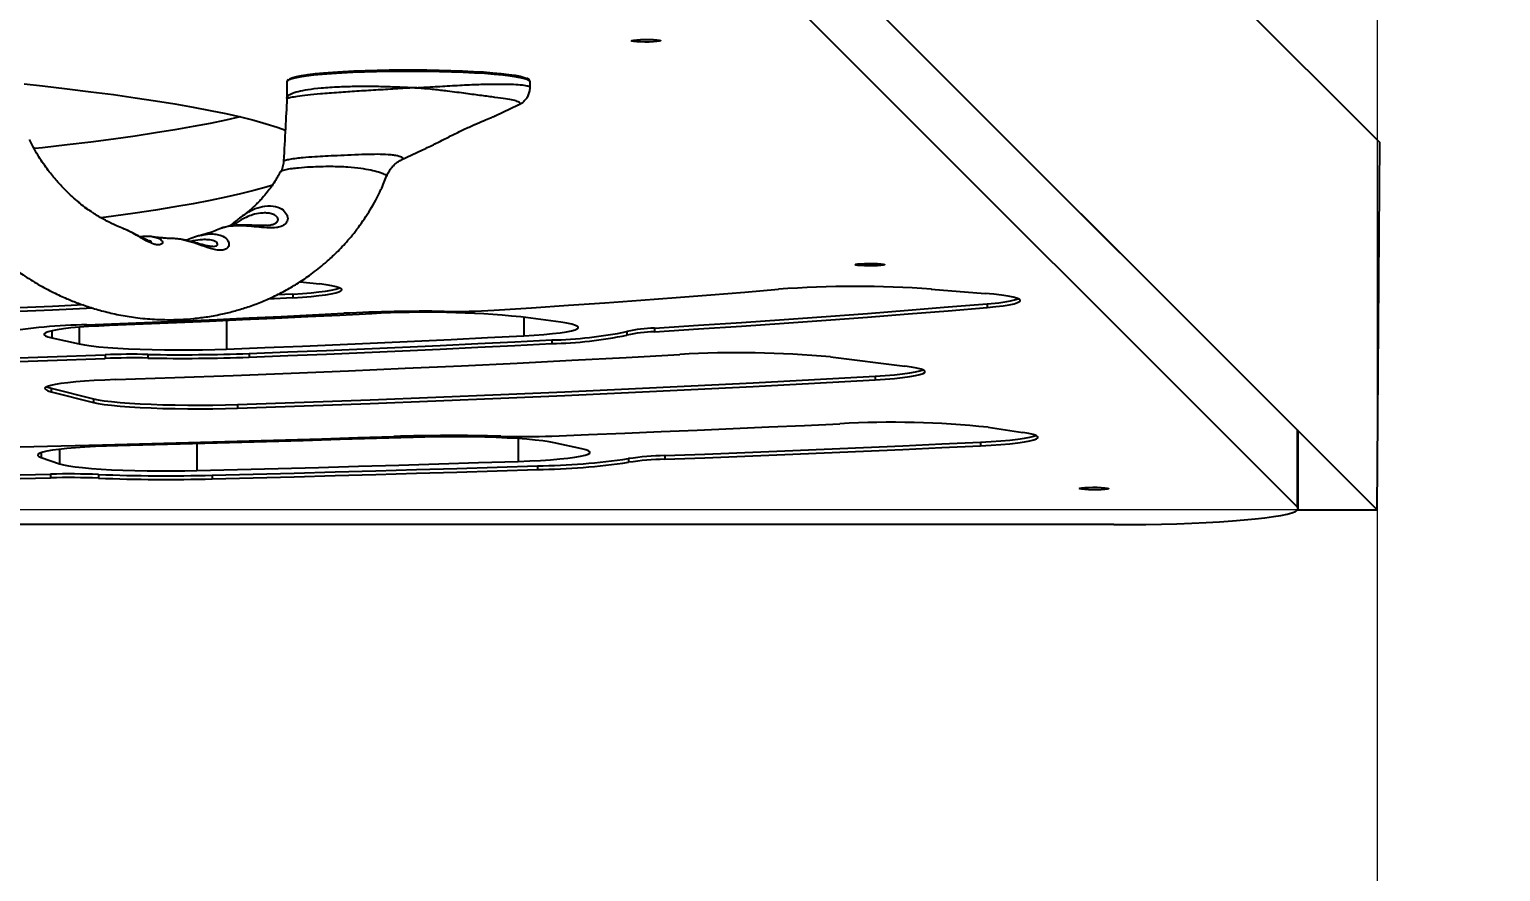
# Model space of a CAD drawing. Header units: millimetres. Extents: x -2905 to 2091, y -2859 to 2096.
# Drawn here: x 225.7 to 625, y -777.9 to -549.3 of the extents above; entities that cross this region are included whole.
import ezdxf

# ---------------------------------------------------------------- set-up
doc = ezdxf.new("R2010")
doc.units = ezdxf.units.MM
for name, color, linetype in [('DIKOM_ОБЪЕКТ', 7, 'Continuous'), ('DIKOM_РАЗМЕР_ЗОНА', 7, 'Continuous'), ('DIKOM_РАЗМЕР_ОБЪЕКТА', 7, 'Continuous')]:
    doc.layers.add(name, color=color, linetype=linetype)
doc.styles.add('style1', font='arial.ttf', dxfattribs={"width": 0.8})
doc.dimstyles.new('1-50', dxfattribs={"dimtxt": 300, "dimasz": 200, "dimexe": 100, "dimexo": 0, "dimgap": 100, "dimtad": 1, "dimdec": 0, "dimtxsty": 'style1', "dimcen": 0, "dimclrd": 7, "dimclre": 7, "dimadec": 1, "dimazin": 2, "dimtfac": 1, "dimtdec": 0, "dimtmove": 0, "dimatfit": 3, "dimfxl": 0, "dimlwd": 25, "dimlwe": 18, "dimarcsym": 0})

# ---------------------------------------------------------------- blocks, each defined once
blk = doc.blocks.new('*D0')
at = {"layer": 'Defpoints', "color": 0, "transparency": 16777216}
for p in [(-683.81, 595.57), (591.45, 595.57), (591.45, -1243.72)]:
    blk.add_point(p, dxfattribs=at)
at = {"layer": 'DIKOM_РАЗМЕР_ОБЪЕКТА', "color": 7, "lineweight": 18, "transparency": 16777216}
for p, q in [((-683.81, 595.57), (-683.81, -1343.72)), ((591.45, 595.57), (591.45, -1343.72))]:
    blk.add_line(p, q, dxfattribs=at)
at = {"layer": 'DIKOM_РАЗМЕР_ОБЪЕКТА', "color": 7, "lineweight": 25, "transparency": 16777216}
blk.add_line((-483.81, -1243.72), (391.45, -1243.72), dxfattribs=at)
at = {"layer": 'DIKOM_РАЗМЕР_ОБЪЕКТА', "color": 7, "transparency": 16777216}
for points in [[(-483.81, -1210.39), (-483.81, -1277.05), (-683.81, -1243.72)], [(391.45, -1210.39), (391.45, -1277.05), (591.45, -1243.72)]]:
    blk.add_solid(points, dxfattribs=at)
at = {"layer": 'DIKOM_РАЗМЕР_ОБЪЕКТА', "color": 0, "transparency": 16777216, "insert": (-46.18, -990.45), "char_height": 300, "attachment_point": 5, "style": 'style1'}
blk.add_mtext('1300', dxfattribs=at)
blk = doc.blocks.new('*D1')
at = {"layer": 'Defpoints', "color": 0, "transparency": 16777216}
for p in [(591.45, 595.57), (-1060.85, -679.7), (591.45, -679.7)]:
    blk.add_point(p, dxfattribs=at)
at = {"layer": 'DIKOM_РАЗМЕР_ОБЪЕКТА', "color": 7, "lineweight": 18, "transparency": 16777216}
for p, q in [((591.45, 595.57), (-1160.85, 595.57)), ((591.45, -679.7), (-1160.85, -679.7))]:
    blk.add_line(p, q, dxfattribs=at)
at = {"layer": 'DIKOM_РАЗМЕР_ОБЪЕКТА', "color": 7, "lineweight": 25, "transparency": 16777216}
blk.add_line((-1060.85, 395.57), (-1060.85, -479.7), dxfattribs=at)
at = {"layer": 'DIKOM_РАЗМЕР_ОБЪЕКТА', "color": 7, "transparency": 16777216}
for points in [[(-1094.19, 395.57), (-1027.52, 395.57), (-1060.85, 595.57)], [(-1094.19, -479.7), (-1027.52, -479.7), (-1060.85, -679.7)]]:
    blk.add_solid(points, dxfattribs=at)
at = {"layer": 'DIKOM_РАЗМЕР_ОБЪЕКТА', "color": 0, "transparency": 16777216, "insert": (-1314.13, -42.06), "char_height": 300, "attachment_point": 5, "rotation": 90, "style": 'style1'}
blk.add_mtext('1300', dxfattribs=at)
blk = doc.blocks.new('*D2')
at = {"layer": 'Defpoints', "color": 0, "transparency": 16777216}
for p in [(1091.45, 2095.57), (-2454.94, -2179.7), (1091.45, -2179.7)]:
    blk.add_point(p, dxfattribs=at)
at = {"layer": 'DIKOM_РАЗМЕР_ЗОНА', "color": 7, "lineweight": 18, "transparency": 16777216}
for p, q in [((1091.45, 2095.57), (-2554.94, 2095.57)), ((1091.45, -2179.7), (-2554.94, -2179.7))]:
    blk.add_line(p, q, dxfattribs=at)
at = {"layer": 'DIKOM_РАЗМЕР_ЗОНА', "color": 7, "lineweight": 25, "transparency": 16777216}
blk.add_line((-2454.94, 1895.57), (-2454.94, -1979.7), dxfattribs=at)
at = {"layer": 'DIKOM_РАЗМЕР_ЗОНА', "color": 7, "transparency": 16777216}
for points in [[(-2488.27, 1895.57), (-2421.6, 1895.57), (-2454.94, 2095.57)], [(-2488.27, -1979.7), (-2421.6, -1979.7), (-2454.94, -2179.7)]]:
    blk.add_solid(points, dxfattribs=at)
at = {"layer": 'DIKOM_РАЗМЕР_ЗОНА', "color": 0, "transparency": 16777216, "insert": (-2708.21, -42.06), "char_height": 300, "attachment_point": 5, "rotation": 90, "style": 'style1'}
blk.add_mtext('4300', dxfattribs=at)

msp = doc.modelspace()

# ---------------------------------------------------------------- linework, layer by layer
at = {"layer": 'DIKOM_ОБЪЕКТ'}
for p, q in [((388.17, -376.03), (592.21, -580.07)), ((387.41, -475.65), (591.45, -679.7)), ((437.43, -525.68), (569.86, -658.11)), ((437.43, -546.6), (569.86, -679.03)), ((295.63, -563.59), (295.63, -567.95)), ((361.63, -565.05), (361.63, -563.59)), ((352.11, -572.8), (358.41, -569.84)), ((326.64, -584.76), (332.39, -582.06)), ((591.45, -679.7), (592.21, -580.07)), ((293.89, -588.1), (293.86, -588.13)), ((242.89, -599.06), (242.84, -599.04)), ((283.28, -600.21), (283.58, -600)), ((251.56, -603.57), (251.26, -603.45)), ((259.25, -605.63), (259.37, -605.65)), ((299.22, -617.81), (304.46, -618.42)), ((297.24, -622.16), (290.48, -622.55)), ((297.24, -621.17), (292.9, -621.42)), ((297.24, -621.17), (297.24, -622.16)), ((470.49, -619.82), (485.1, -621.01)), ((485.65, -623.79), (485.65, -624.79)), ((239.22, -630.18), (239.22, -634.69)), ((279.27, -628.39), (279.27, -636.11)), ((369.91, -628.83), (359.11, -627.36)), ((359.87, -627.47), (359.87, -632.5)), ((395.36, -630.41), (395.36, -631.41)), ((231.81, -631.13), (231.81, -633.06)), ((231.81, -633.06), (239.22, -634.69)), ((367.47, -633.62), (367.47, -634.62)), ((387.89, -631.33), (387.89, -632.33)), ((246.28, -637.65), (246.28, -638.65)), ((257.91, -637.56), (257.91, -638.55)), ((285.36, -637.3), (285.36, -638.3)), ((443.13, -638.25), (463.3, -640.74)), ((231.63, -646.69), (243.09, -649.57)), ((231.63, -646.69), (231.63, -647.68)), ((455.21, -643.44), (455.21, -644.43)), ((231.63, -647.68), (243.09, -650.57)), ((243.09, -649.57), (243.09, -650.57)), ((282.19, -651.16), (282.19, -652.15)), ((485.93, -657.34), (495.35, -658.75)), ((569.86, -679.03), (569.86, -658.11)), ((569.86, -658.11), (570.05, -658.48)), ((570.05, -679.4), (570.05, -658.48)), ((271.22, -661.81), (271.22, -669.08)), ((358.37, -660.43), (358.37, -666.58)), ((375.67, -663.15), (368.17, -661.54)), ((483.8, -661.36), (483.8, -662.36)), ((228.94, -664.23), (228.94, -665.53)), ((228.94, -665.53), (233.92, -667.22)), ((233.92, -663.32), (233.92, -667.22)), ((388.35, -665.85), (388.35, -666.84)), ((398.18, -665.02), (398.18, -666.02)), ((231.48, -670.05), (231.48, -671.05)), ((244.51, -670.15), (244.51, -671.14)), ((275.34, -670.34), (275.34, -671.34)), ((363.62, -667.81), (363.62, -668.8)), ((569.94, -679.7), (591.45, -679.7)), ((520.05, -683.76), (-1.23, -683.76))]:
    msp.add_line(p, q, dxfattribs=at)
at = {"layer": 'DIKOM_ОБЪЕКТ', "flags": 128}
for points in [[(389.06, -552.41), (389.24, -552.31), (389.75, -552.21), (390.57, -552.14), (391.6, -552.09), (392.76, -552.06), (393.95, -552.07), (395.06, -552.11), (395.99, -552.17), (396.66, -552.26), (397.01, -552.36), (397.01, -552.46), (396.66, -552.56), (395.99, -552.65), (395.06, -552.71), (393.95, -552.75), (392.76, -552.76), (391.6, -552.74), (390.57, -552.68), (389.75, -552.61), (389.24, -552.51), (389.06, -552.41)], [(305.19, -561.56), (302.89, -561.79), (300.87, -562.03), (299.16, -562.29), (297.77, -562.57), (296.71, -562.85), (296.01, -563.15), (295.66, -563.45), (295.63, -563.59)], [(296.3, -562.8), (296.5, -562.66), (297.2, -562.37), (298.23, -562.09), (299.61, -561.81), (301.29, -561.56), (303.28, -561.32), (305.55, -561.09)], [(361.63, -563.59), (361.57, -563.42), (361.2, -563.13), (360.46, -562.83), (359.38, -562.55), (357.96, -562.27), (356.22, -562.01), (354.18, -561.77), (351.86, -561.54), (349.28, -561.34), (346.48, -561.17), (343.48, -561.02), (340.32, -560.9), (337.03, -560.81), (333.65, -560.74), (330.21, -560.71), (326.76, -560.72), (323.32, -560.75), (319.95, -560.81), (316.67, -560.91), (313.52, -561.03), (310.53, -561.18), (307.75, -561.36), (305.19, -561.56)], [(305.55, -561.09), (308.06, -560.9), (310.81, -560.72), (313.75, -560.57), (316.85, -560.45), (320.08, -560.36), (323.4, -560.29), (326.79, -560.26), (330.19, -560.26), (333.57, -560.29), (336.9, -560.35), (340.14, -560.44), (343.26, -560.56), (346.21, -560.71), (348.97, -560.88), (351.51, -561.08), (353.8, -561.3), (355.81, -561.54), (357.52, -561.79), (358.92, -562.06), (359.98, -562.34), (360.51, -562.54)], [(224.33, -564.14), (229.27, -564.68), (236, -565.45), (242.44, -566.24), (248.59, -567.04), (254.45, -567.86), (260, -568.7), (265.24, -569.55), (270.18, -570.42), (274.79, -571.3), (279.08, -572.2), (283.04, -573.1), (286.68, -574.01), (289.98, -574.94), (292.93, -575.87), (295.23, -576.69)], [(282.93, -573.07), (279.08, -573.95), (274.79, -574.84), (270.18, -575.72), (265.24, -576.59), (260, -577.44), (254.45, -578.28), (248.59, -579.1), (242.44, -579.91), (236, -580.7), (229.27, -581.47), (227.2, -581.7)], [(291.71, -591.59), (289.98, -592.13), (286.68, -593.05), (283.04, -593.97), (279.08, -594.87), (274.79, -595.76), (270.18, -596.64), (265.24, -597.51), (260, -598.36), (254.45, -599.2), (248.59, -600.02), (245.25, -600.47)], [(449.84, -613.19), (450.02, -613.09), (450.53, -612.99), (451.34, -612.92), (452.38, -612.87), (453.54, -612.84), (454.73, -612.85), (455.84, -612.89), (456.77, -612.95), (457.44, -613.04), (457.79, -613.14), (457.79, -613.24), (457.44, -613.34), (456.77, -613.43), (455.84, -613.49), (454.73, -613.53), (453.54, -613.54), (452.38, -613.51), (451.34, -613.46), (450.53, -613.39), (450.02, -613.29), (449.84, -613.19)], [(297.24, -622.16), (299.83, -621.99), (302.19, -621.8), (304.3, -621.58), (306.13, -621.35), (307.66, -621.1), (308.87, -620.84), (309.75, -620.57), (310.29, -620.29), (310.48, -620.01), (310.32, -619.72), (309.81, -619.44), (308.96, -619.17), (307.77, -618.91), (306.27, -618.66), (304.46, -618.42)], [(297.24, -621.17), (299.83, -621), (302.19, -620.8), (304.3, -620.59), (306.13, -620.35), (307.66, -620.1), (308.87, -619.84), (309.75, -619.57), (309.93, -619.5)], [(351.83, -625.55), (362, -624.89), (372.02, -624.22), (381.9, -623.54), (391.63, -622.83), (401.21, -622.11), (410.63, -621.38), (419.89, -620.63), (428.99, -619.87)], [(485.65, -624.79), (487.97, -624.56), (489.98, -624.32), (491.65, -624.06), (492.97, -623.78), (493.91, -623.49), (494.46, -623.19), (494.61, -622.89), (494.37, -622.59), (493.73, -622.29), (492.71, -622.01), (491.31, -621.73), (489.56, -621.47), (487.48, -621.23), (485.1, -621.01)], [(240.4, -624.13), (232.04, -624.51), (218.47, -625.09), (204.73, -625.64), (190.84, -626.17), (176.8, -626.66), (162.63, -627.12), (148.34, -627.56), (133.92, -627.96), (119.4, -628.33), (104.78, -628.67)], [(243.02, -625), (232.04, -625.5), (218.47, -626.08), (204.73, -626.64), (190.84, -627.16), (176.8, -627.66), (162.63, -628.12), (148.34, -628.55), (133.92, -628.96), (119.4, -629.33), (104.78, -629.67)], [(241.36, -629.51), (250.29, -629.16), (259.16, -628.79), (267.97, -628.42), (276.72, -628.03), (285.41, -627.64), (294.04, -627.23), (302.6, -626.81), (311.09, -626.39)], [(318.68, -626.52), (310.01, -626.95), (301.26, -627.38), (292.46, -627.8), (283.58, -628.2), (274.64, -628.59), (265.64, -628.98), (256.59, -629.35), (247.47, -629.71)], [(395.36, -630.41), (407.28, -629.65), (419.02, -628.87), (430.59, -628.07), (441.99, -627.25), (453.19, -626.42), (464.21, -625.56), (475.03, -624.68), (485.65, -623.79)], [(395.36, -631.41), (407.28, -630.65), (419.02, -629.87), (430.59, -629.07), (441.99, -628.25), (453.19, -627.41), (464.21, -626.56), (475.03, -625.68), (485.65, -624.79)], [(247.47, -629.71), (244.55, -629.84), (241.81, -630), (239.29, -630.18), (237.01, -630.38), (235, -630.61), (233.29, -630.85), (231.89, -631.11), (230.82, -631.38), (230.1, -631.66), (229.73, -631.94), (229.72, -632.23), (230.07, -632.51), (230.77, -632.79), (231.81, -633.06)], [(359.87, -632.5), (362.73, -632.33), (365.36, -632.13), (367.72, -631.92), (369.77, -631.67), (371.48, -631.41), (372.85, -631.14), (373.84, -630.85), (374.45, -630.55), (374.66, -630.25), (374.48, -629.95), (373.9, -629.66), (372.94, -629.37), (371.6, -629.09), (369.91, -628.83)], [(239.22, -634.69), (240.68, -634.96), (242.49, -635.21), (244.62, -635.45), (247.05, -635.66), (249.74, -635.85), (252.66, -636.01), (255.78, -636.14), (259.04, -636.24), (262.41, -636.3), (265.84, -636.33), (269.29, -636.32), (272.7, -636.29), (276.05, -636.21), (279.27, -636.11)], [(279.27, -636.11), (289.6, -635.7), (299.85, -635.28), (310.04, -634.85), (320.16, -634.4), (330.2, -633.94), (340.17, -633.47), (350.06, -632.99), (359.87, -632.5)], [(285.36, -637.3), (295.88, -636.89), (306.33, -636.46), (316.71, -636.02), (327.01, -635.56), (337.24, -635.1), (347.4, -634.62), (357.47, -634.13), (367.47, -633.62)], [(285.36, -638.3), (295.88, -637.88), (306.33, -637.45), (316.71, -637.01), (327.01, -636.56), (337.24, -636.09), (347.4, -635.61), (357.47, -635.12), (367.47, -634.62)], [(0.66, -642.63), (17.51, -642.53), (34.32, -642.39), (51.1, -642.21), (67.82, -642.01), (84.49, -641.77), (101.1, -641.5), (117.63, -641.2), (134.08, -640.87), (150.44, -640.5), (166.71, -640.11), (182.86, -639.68), (198.91, -639.22), (214.83, -638.73), (230.63, -638.21), (246.28, -637.65)], [(0.66, -643.63), (17.51, -643.52), (34.32, -643.38), (51.1, -643.21), (67.82, -643.01), (84.49, -642.77), (101.1, -642.5), (117.63, -642.2), (134.08, -641.87), (150.44, -641.5), (166.71, -641.1), (182.86, -640.67), (198.91, -640.21), (214.83, -639.72), (230.63, -639.2), (246.28, -638.65)], [(249.18, -644.39), (265.18, -643.83), (281.05, -643.25), (296.77, -642.64), (312.34, -641.99), (327.75, -641.33), (343, -640.63), (358.08, -639.9), (372.98, -639.15), (387.69, -638.37), (402.21, -637.56)], [(455.21, -644.43), (457.97, -644.26), (460.48, -644.05), (462.71, -643.82), (464.62, -643.57), (466.2, -643.31), (467.41, -643.03), (468.25, -642.74), (468.7, -642.44), (468.76, -642.14), (468.42, -641.84), (467.69, -641.55), (466.59, -641.27), (465.12, -640.99), (463.3, -640.74)], [(455.21, -643.44), (457.97, -643.26), (460.48, -643.06), (462.71, -642.83), (464.62, -642.58), (466.2, -642.31), (467.41, -642.03), (468.23, -641.75)], [(249.18, -644.39), (246.18, -644.51), (243.35, -644.65), (240.71, -644.82), (238.31, -645.02), (236.17, -645.24), (234.31, -645.47), (232.76, -645.73), (231.54, -645.99), (230.67, -646.27), (230.14, -646.55), (229.97, -646.84), (230.17, -647.12), (230.72, -647.41), (231.63, -647.68)], [(230.52, -646.33), (230.72, -646.41), (231.63, -646.69)], [(282.19, -651.16), (300.29, -650.53), (318.24, -649.87), (336.02, -649.18), (353.63, -648.46), (371.06, -647.7), (388.3, -646.91), (405.34, -646.09), (422.18, -645.24), (438.8, -644.35), (455.21, -643.44)], [(282.19, -652.15), (300.29, -651.53), (318.24, -650.87), (336.02, -650.18), (353.63, -649.45), (371.06, -648.7), (388.3, -647.91), (405.34, -647.08), (422.18, -646.23), (438.8, -645.35), (455.21, -644.43)], [(243.09, -649.57), (244.4, -649.85), (246.06, -650.11), (248.06, -650.35), (250.36, -650.58), (252.94, -650.77), (255.76, -650.94), (258.79, -651.09), (261.98, -651.2), (265.29, -651.27), (268.69, -651.32), (272.12, -651.33), (275.55, -651.31), (278.92, -651.25), (282.19, -651.16)], [(243.09, -650.57), (244.4, -650.84), (246.06, -651.11), (248.06, -651.35), (250.36, -651.57), (252.94, -651.77), (255.76, -651.94), (258.79, -652.08), (261.98, -652.19), (265.29, -652.27), (268.69, -652.32), (272.12, -652.33), (275.55, -652.3), (278.92, -652.24), (282.19, -652.15)], [(367.49, -659.7), (377.44, -659.31), (387.33, -658.92), (397.18, -658.51), (406.98, -658.1), (416.73, -657.68), (426.43, -657.25), (436.08, -656.81), (445.67, -656.36)], [(-2.46, -665.76), (16.91, -665.68), (36.27, -665.56), (55.59, -665.4), (74.88, -665.22), (94.12, -665), (113.31, -664.75), (132.45, -664.47), (151.51, -664.15), (170.51, -663.81), (189.42, -663.43), (208.25, -663.02), (226.98, -662.58), (245.62, -662.11)], [(249.74, -662.37), (246.62, -662.46), (243.64, -662.59), (240.82, -662.74), (238.22, -662.91), (235.86, -663.12), (233.77, -663.34), (231.97, -663.58), (230.48, -663.84), (229.34, -664.11), (228.54, -664.39), (228.09, -664.67), (228.01, -664.96), (228.3, -665.25), (228.94, -665.53)], [(245.62, -662.11), (255.6, -661.85), (265.56, -661.59), (275.48, -661.32), (285.37, -661.04), (295.24, -660.75), (305.07, -660.46), (314.86, -660.15), (324.62, -659.84)], [(329.87, -660.07), (319.97, -660.39), (310.03, -660.69), (300.07, -660.99), (290.06, -661.29), (280.03, -661.57), (269.97, -661.84), (259.87, -662.11), (249.74, -662.37)], [(368.17, -661.54), (366.76, -661.28), (365.03, -661.03), (363.01, -660.8), (360.7, -660.6), (358.16, -660.41), (355.39, -660.26), (352.44, -660.12), (349.35, -660.02), (346.14, -659.95), (342.87, -659.91), (339.56, -659.9), (336.27, -659.93), (333.02, -659.98), (329.87, -660.07)], [(398.18, -665.02), (409.07, -664.6), (419.92, -664.17), (430.71, -663.72), (441.44, -663.27), (452.12, -662.81), (462.74, -662.34), (473.3, -661.85), (483.8, -661.36)], [(398.18, -666.02), (409.07, -665.6), (419.92, -665.16), (430.71, -664.72), (441.44, -664.27), (452.12, -663.81), (462.74, -663.33), (473.3, -662.85), (483.8, -662.36)], [(483.8, -662.36), (486.7, -662.2), (489.39, -662.01), (491.81, -661.8), (493.94, -661.57), (495.76, -661.32), (497.22, -661.05), (498.33, -660.76), (499.06, -660.47), (499.41, -660.18), (499.36, -659.88), (498.92, -659.58), (498.1, -659.29), (496.91, -659.01), (495.35, -658.75)], [(483.8, -661.36), (486.7, -661.2), (489.39, -661.02), (491.81, -660.81), (493.94, -660.57), (495.76, -660.32), (497.22, -660.05), (498.33, -659.77), (498.88, -659.56)], [(271.22, -669.08), (282.23, -668.8), (293.22, -668.52), (304.16, -668.22), (315.08, -667.91), (325.96, -667.59), (336.8, -667.27), (347.6, -666.93), (358.37, -666.58)], [(358.37, -666.58), (361.5, -666.46), (364.45, -666.31), (367.19, -666.13), (369.68, -665.93), (371.88, -665.7), (373.77, -665.45), (375.32, -665.19), (376.52, -664.91), (377.34, -664.62), (377.78, -664.32), (377.84, -664.02), (377.5, -663.73), (376.77, -663.44), (375.67, -663.15)], [(0.07, -673.05), (21.35, -672.95), (42.6, -672.82), (63.82, -672.65), (85.01, -672.45), (106.14, -672.21), (127.22, -671.94), (148.23, -671.63), (169.17, -671.29), (190.03, -670.91), (210.8, -670.5), (231.48, -670.05)], [(233.92, -667.22), (234.96, -667.5), (236.37, -667.78), (238.12, -668.03), (240.19, -668.27), (242.56, -668.49), (245.19, -668.68), (248.06, -668.84), (251.12, -668.97), (254.33, -669.07), (257.66, -669.14), (261.06, -669.18), (264.48, -669.18), (267.88, -669.15), (271.22, -669.08)], [(275.34, -670.34), (286.5, -670.06), (297.62, -669.77), (308.71, -669.46), (319.77, -669.15), (330.79, -668.83), (341.77, -668.5), (352.71, -668.16), (363.62, -667.81)], [(275.34, -671.34), (286.5, -671.05), (297.62, -670.76), (308.71, -670.46), (319.77, -670.15), (330.79, -669.83), (341.77, -669.49), (352.71, -669.15), (363.62, -668.8)], [(0.07, -674.04), (21.35, -673.95), (42.6, -673.82), (63.82, -673.65), (85.01, -673.45), (106.14, -673.21), (127.22, -672.94), (148.23, -672.63), (169.17, -672.29), (190.03, -671.91), (210.8, -671.49), (231.48, -671.05)], [(510.62, -673.97), (510.79, -673.87), (511.31, -673.77), (512.12, -673.7), (513.16, -673.64), (514.32, -673.62), (515.51, -673.63), (516.62, -673.67), (517.55, -673.73), (518.22, -673.82), (518.57, -673.92), (518.57, -674.02), (518.22, -674.12), (517.55, -674.21), (516.62, -674.27), (515.51, -674.31), (514.32, -674.32), (513.16, -674.29), (512.12, -674.24), (511.31, -674.16), (510.79, -674.07), (510.62, -673.97)], [(520.05, -683.76), (524.41, -683.75), (528.73, -683.7), (532.99, -683.61), (537.15, -683.5), (541.18, -683.35), (545.05, -683.18), (548.73, -682.97), (552.19, -682.74), (555.4, -682.49), (558.35, -682.21), (561, -681.9), (563.35, -681.58), (565.36, -681.25), (567.03, -680.9), (568.35, -680.53), (569.29, -680.16), (569.86, -679.79), (570.05, -679.41), (569.86, -679.03)]]:
    msp.add_lwpolyline(points, dxfattribs=at)
at = {"layer": 'DIKOM_ОБЪЕКТ'}
for centre, radius, start, end in [((450.05, -905.13), 286.04, 85.9005, 94.2208), ((484.73, -591.54), 32.27, 271.6341, 286.8108), ((333.62, -1093.24), 467.39, 89.4244, 92.7627), ((333.46, -887.35), 261.25, 84.366, 93.2432), ((340.47, -430.29), 195.59, 269.3672, 273.3298), ((244.48, -795.64), 166.16, 91.0768, 99.1102), ((396.65, -671.63), 41.24, 91.7962, 102.2596), ((365.36, -522.68), 110.97, 271.0889, 281.7166), ((365.36, -523.66), 110.98, 271.0895, 281.716), ((396.65, -672.61), 41.23, 91.7954, 102.2613), ((253.9, -854.87), 217.35, 88.9439, 92.0086), ((253.9, -855.92), 217.41, 88.9442, 92.0082), ((267.05, -144.24), 493.4, 268.9385, 272.1276), ((267.05, -145.3), 493.33, 268.9383, 272.1278), ((418.18, -906.49), 269.4, 84.6874, 93.3982), ((459.68, -908.41), 252.44, 84.0302, 93.1823), ((340.38, -1159.25), 499.66, 88.472, 91.8079), ((359.53, -442.9), 216.95, 268.4617, 272.1018), ((360.43, -470.72), 197.11, 270.9283, 278.1447), ((399.99, -745.59), 80.59, 91.2851, 98.3013), ((399.99, -746.58), 80.58, 91.285, 98.3021), ((236.4, -886.42), 216.43, 87.8503, 91.3013), ((263.04, -176.24), 494.26, 267.8515, 271.4255), ((360.43, -471.72), 197.11, 270.9282, 278.1445), ((236.4, -887.42), 216.43, 87.8503, 91.3013), ((263.04, -177.31), 494.18, 267.8511, 271.4257)]:
    msp.add_arc(centre, radius, start, end, dxfattribs=at)
for points, knots in [([(361.59, -563.58), (361.59, -563.49), (361.6, -563.23), (361.32, -562.93), (361.05, -562.73), (360.78, -562.62), (360.69, -562.59)], [0, 0, 0, 0, 0.162826, 0.467385, 0.8181, 1, 1, 1, 1]), ([(295.94, -562.97), (295.89, -563.01), (295.74, -563.14), (295.58, -563.43), (295.65, -563.62), (295.66, -563.67)], [0, 0, 0, 0, 0.2955042, 0.8431433, 1, 1, 1, 1]), ([(330.39, -565.2), (330.37, -565.2), (328.59, -565.22), (325, -565.53), (319.69, -565.8), (314.5, -566.13), (309.36, -566.48), (304.83, -566.84), (301.09, -567.2), (298.38, -567.53), (296.53, -567.83), (295.77, -568.03), (295.61, -568.14), (295.62, -568.17), (295.62, -568.17)], [0, 0, 0, 0, 0.0009136, 0.0996282, 0.2007313, 0.3020915, 0.4064251, 0.5283681, 0.6308587, 0.7365582, 0.8390882, 0.9445854, 0.9943681, 1, 1, 1, 1]), ([(295.63, -567.95), (295.63, -567.93), (295.62, -567.77), (295.81, -567.36), (296.61, -566.77), (298.51, -566.14), (301.27, -565.61), (305, -565.16), (309.49, -564.87), (314.56, -564.73), (319.66, -564.73), (324.98, -564.92), (328.57, -565), (330.37, -565.2), (330.39, -565.2)], [0, 0, 0, 0, 0.009969, 0.059538, 0.161676, 0.266775, 0.368888, 0.473967, 0.595329, 0.696311, 0.800155, 0.898289, 0.999034, 1, 1, 1, 1]), ([(330.39, -565.2), (330.4, -565.2), (330.44, -565.2), (330.59, -565.18), (331.04, -565.16), (331.93, -565.1), (334.51, -564.95), (338.63, -564.69), (343.97, -564.39), (348.84, -564.19), (353.06, -564.13), (356.45, -564.18), (359.1, -564.34), (360.81, -564.59), (361.63, -564.84), (361.54, -565), (361.51, -565.05)], [0, 0, 0, 0, 0.000923, 0.002548, 0.008564, 0.028229, 0.056352, 0.164244, 0.2807, 0.400958, 0.510275, 0.622743, 0.732042, 0.844506, 0.953796, 1, 1, 1, 1]), ([(358.4, -569.82), (358.48, -569.79), (358.95, -569.63), (359, -569.33), (358.51, -568.95), (357.15, -568.57), (355.03, -568.18), (352.15, -567.78), (348.56, -567.32), (344.24, -566.75), (339.81, -566.15), (336.08, -565.71), (333.66, -565.47), (332.4, -565.36), (331.67, -565.3), (331.25, -565.27), (330.79, -565.23), (330.54, -565.22), (330.4, -565.2), (330.39, -565.2)], [0, 0, 0, 0, 0.022741, 0.118334, 0.216378, 0.313517, 0.413063, 0.512948, 0.61541, 0.719196, 0.826739, 0.900223, 0.94288, 0.968313, 0.972724, 0.985382, 0.992301, 0.999077, 1, 1, 1, 1]), ([(358.4, -569.84), (358.52, -569.79), (358.82, -569.65), (359.43, -569.29), (360.14, -568.69), (360.82, -567.88), (361.33, -566.86), (361.61, -565.89), (361.59, -565.27), (361.59, -565.05)], [0, 0, 0, 0, 0.1046963, 0.2622296, 0.4179963, 0.5763218, 0.740347, 0.9080184, 1, 1, 1, 1]), ([(295.63, -568.06), (295.49, -570.73), (295.2, -576.3), (294.88, -582.04), (294.72, -585.02)], [0, 0, 0, 0, 0.481099, 1, 1, 1, 1]), ([(295.61, -567.96), (295.62, -568.01), (295.63, -568.08), (295.62, -568.15), (295.61, -568.17)], [0, 0, 0, 0, 0.734419, 1, 1, 1, 1]), ([(332.38, -582.05), (332.98, -581.77), (334.64, -580.99), (337.35, -579.61), (340.52, -578.01), (343.64, -576.48), (345.64, -575.56), (347.44, -574.76), (349.08, -574.06), (350.83, -573.34), (351.84, -572.94), (352.07, -572.81), (352.11, -572.79)], [0, 0, 0, 0, 0.06867, 0.191168, 0.316676, 0.450187, 0.588408, 0.595712, 0.723745, 0.856546, 0.973674, 1, 1, 1, 1]), ([(196.81, -581.51), (196.99, -582.03), (197.58, -583.69), (198.6, -586), (199.64, -588.18), (200.44, -589.74), (201.4, -591.51), (202.83, -593.97), (204.9, -597.16), (207.45, -600.62), (210.21, -603.92), (212.87, -606.75), (215.3, -609.09), (217.8, -611.3), (220.7, -613.63), (224.19, -616.13), (228.1, -618.57), (232.07, -620.69), (235.71, -622.37), (239.12, -623.73), (242.58, -624.92), (246.42, -626.02), (250.64, -626.96), (254.5, -627.56), (257.74, -627.9), (260.44, -628.07), (263.39, -628.15), (266.75, -628.09), (270.4, -627.82), (274.26, -627.33), (278.01, -626.63), (281.63, -625.73), (285.08, -624.67), (288.51, -623.41), (292.01, -621.88), (295.41, -620.15), (298.86, -618.11), (302.37, -615.72), (305.69, -613.09), (308.9, -610.15), (311.95, -606.96), (315.16, -603.01), (318.32, -598.28), (320.9, -593.63), (322.15, -590.4), (322.63, -589.17)], [0, 0, 0, 0, 0.009241, 0.029082, 0.042342, 0.05012, 0.058728, 0.076474, 0.098878, 0.124187, 0.151742, 0.175341, 0.194462, 0.21382, 0.23674, 0.263468, 0.294134, 0.323801, 0.34957, 0.371117, 0.394681, 0.419974, 0.448313, 0.478117, 0.495461, 0.511312, 0.530128, 0.55235, 0.576106, 0.600643, 0.627062, 0.649394, 0.671897, 0.696126, 0.719076, 0.744659, 0.76844, 0.794661, 0.825203, 0.848362, 0.875892, 0.907204, 0.941406, 0.977577, 1, 1, 1, 1]), ([(238.7, -595.89), (238.09, -595.37), (236.86, -594.32), (234.91, -592.4), (232.78, -590.08), (230.41, -587.1), (227.95, -583.53), (226.48, -580.66), (225.75, -579.23)], [0, 0, 0, 0, 0.1263923, 0.254556, 0.4097877, 0.5878603, 0.7959353, 1, 1, 1, 1]), ([(294.73, -585.03), (294.73, -585.09), (294.74, -585.65), (294.47, -586.72), (294.13, -587.72), (293.87, -588.11), (293.86, -588.13)], [0, 0, 0, 0, 0.062442, 0.527389, 0.983677, 1, 1, 1, 1]), ([(322.68, -589.19), (322.7, -589.17), (322.76, -589.08), (322.61, -588.92), (322.06, -588.62), (320.75, -588.17), (318.44, -587.56), (315.54, -587.03), (312.59, -586.74), (309.86, -586.61), (307.36, -586.57), (304.72, -586.6), (301.67, -586.72), (299.05, -586.92), (296.8, -587.16), (295.18, -587.45), (294.17, -587.76), (293.96, -588.01), (293.89, -588.1)], [0, 0, 0, 0, 0.015404, 0.057771, 0.101208, 0.177246, 0.241928, 0.308367, 0.388511, 0.440363, 0.493286, 0.56079, 0.630052, 0.729795, 0.793129, 0.874195, 0.958293, 1, 1, 1, 1]), ([(294.75, -585.03), (294.76, -585), (294.78, -584.93), (295.29, -584.77), (296.37, -584.54), (298.04, -584.29), (300.28, -584.04), (302.88, -583.84), (306.06, -583.66), (309.39, -583.51), (313.07, -583.35), (316.78, -583.2), (320.21, -583.12), (322.78, -583.19), (324.57, -583.38), (325.7, -583.59), (326.5, -583.83), (326.87, -584.02), (327.13, -584.25), (327.16, -584.48), (326.79, -584.66), (326.63, -584.74)], [0, 0, 0, 0, 0.0346097, 0.0829576, 0.1492163, 0.2177681, 0.2686519, 0.3488172, 0.4112864, 0.4755955, 0.5480608, 0.6196382, 0.6829395, 0.7463357, 0.7827706, 0.8206112, 0.8555516, 0.8915979, 0.9048635, 0.9598752, 1, 1, 1, 1]), ([(322.7, -589.2), (322.86, -588.8), (323.23, -587.92), (324.03, -586.81), (324.92, -585.88), (325.74, -585.25), (326.33, -584.9), (326.55, -584.81), (326.61, -584.78)], [0, 0, 0, 0, 0.180498, 0.389316, 0.583973, 0.763542, 0.929624, 1, 1, 1, 1]), ([(293.81, -588.05), (293.33, -588.93), (292.25, -590.92), (290.55, -593.2), (289.07, -594.96), (288.02, -596.09), (287.11, -597), (286.13, -597.91), (285.02, -598.85), (284.15, -599.55), (283.64, -599.9), (283.56, -599.96)], [0, 0, 0, 0, 0.167104, 0.374678, 0.504465, 0.589711, 0.671182, 0.762483, 0.864256, 0.977212, 1, 1, 1, 1]), ([(242.84, -599.04), (242.82, -599.02), (242.77, -598.98), (242.23, -598.67), (241.49, -598.17), (240.84, -597.68), (239.82, -596.84), (239.19, -596.32), (238.69, -595.9)], [0, 0, 0, 0, 0.171872, 0.392624, 0.462928, 0.699619, 0.757569, 1, 1, 1, 1]), ([(242.85, -599.02), (242.84, -599.01), (242.68, -598.91), (242.41, -598.75), (241.93, -598.44), (241.23, -597.95), (240.41, -597.31), (239.57, -596.63), (239.01, -596.16), (238.79, -595.98)], [0, 0, 0, 0, 0.0151037, 0.135121, 0.3541972, 0.5217707, 0.7032951, 0.8838943, 1, 1, 1, 1]), ([(283.58, -600), (283.97, -599.71), (285.14, -598.85), (287.18, -597.84), (289.85, -597.09), (292.46, -597.22), (294.65, -598.14), (295.33, -599.22), (295.65, -599.72)], [0, 0, 0, 0, 0.079189, 0.239078, 0.428733, 0.653035, 0.839366, 1, 1, 1, 1]), ([(251.14, -603.37), (250.54, -603.13), (249.08, -602.54), (246.65, -601.32), (244.5, -600.12), (243.23, -599.25), (242.91, -599.03)], [0, 0, 0, 0, 0.2199417, 0.5335007, 0.8829159, 1, 1, 1, 1]), ([(295.65, -599.72), (295.68, -599.78), (295.87, -600.3), (295.89, -601.21), (295.29, -602.08), (294.51, -602.67), (293.7, -602.97), (292.31, -603.21), (291.22, -603.23), (289.39, -603.15), (287.31, -602.95), (284.46, -602.69), (281.53, -602.61), (279.32, -602.87), (278.01, -603.22), (277.66, -603.4), (277.58, -603.44)], [0, 0, 0, 0, 0.012866, 0.11039, 0.173323, 0.197213, 0.267511, 0.289328, 0.373637, 0.391266, 0.496271, 0.606913, 0.736545, 0.89279, 0.975765, 1, 1, 1, 1]), ([(290.17, -602.53), (290.12, -602.54), (289.79, -602.58), (288.99, -602.59), (287.81, -602.57), (286.41, -602.51), (284.84, -602.45), (283.13, -602.44), (281.34, -602.52), (279.62, -602.78), (278.49, -603.04), (277.93, -603.28), (277.89, -603.3)], [0, 0, 0, 0, 0.014169, 0.082235, 0.163226, 0.260834, 0.375674, 0.511756, 0.661856, 0.825737, 0.987112, 1, 1, 1, 1]), ([(283.27, -600.19), (283.02, -600.37), (282.36, -600.86), (281.37, -601.64), (280.47, -602.35), (280.04, -602.66), (279.9, -602.76)], [0, 0, 0, 0, 0.210678, 0.556807, 0.852873, 1, 1, 1, 1]), ([(293.08, -600.4), (292.84, -600.14), (292.36, -599.62), (291.13, -599.26), (289.81, -599.12), (288.21, -599.21), (286.48, -599.57), (284.64, -600.26), (283.11, -601.07), (282.04, -601.74), (281.26, -602.25), (280.88, -602.49), (280.63, -602.66)], [0, 0, 0, 0, 0.117679, 0.231484, 0.345577, 0.453517, 0.61106, 0.737794, 0.84688, 0.91855, 0.945958, 1, 1, 1, 1]), ([(290.17, -602.53), (290.38, -602.51), (290.76, -602.48), (291.47, -602.35), (292.06, -602.16), (292.68, -601.83), (292.98, -601.54), (293.23, -601.09), (293.24, -600.77), (293.14, -600.5), (293.1, -600.43), (293.08, -600.4)], [0, 0, 0, 0, 0.100977, 0.189994, 0.370589, 0.445832, 0.641381, 0.68665, 0.915577, 0.96258, 1, 1, 1, 1]), ([(259.37, -605.65), (259.74, -605.72), (260.72, -605.91), (261.76, -606.55), (262, -607.39), (261.26, -607.88), (260.25, -607.83), (259.16, -607.53), (258.17, -607.09), (256.92, -606.41), (255.79, -605.75), (253.98, -604.72), (252.39, -603.83), (251.34, -603.49), (251.12, -603.41)], [0, 0, 0, 0, 0.085318, 0.229669, 0.367374, 0.477821, 0.554989, 0.584482, 0.673275, 0.704458, 0.769503, 0.837296, 0.966235, 1, 1, 1, 1]), ([(258.74, -606.86), (258.75, -606.86), (258.76, -606.86), (258.46, -606.81), (257.95, -606.65), (257.15, -606.31), (256.18, -605.83), (255, -605.21), (253.65, -604.51), (252.59, -603.98), (251.99, -603.74), (251.9, -603.7)], [0, 0, 0, 0, 0.05728, 0.15278, 0.261006, 0.373075, 0.49591, 0.63513, 0.791307, 0.966629, 1, 1, 1, 1]), ([(259.16, -605.63), (259.05, -605.61), (258.41, -605.5), (257.3, -605.48), (256.25, -605.58), (255.79, -605.63)], [0, 0, 0, 0, 0.09687, 0.602647, 1, 1, 1, 1]), ([(264.12, -606.06), (264.06, -606.06), (263.52, -606.07), (262.56, -606.01), (261.04, -605.88), (259.99, -605.73), (259.37, -605.64)], [0, 0, 0, 0, 0.035682, 0.350868, 0.615655, 1, 1, 1, 1]), ([(279.53, -606.54), (279.71, -606.92), (280.08, -607.66), (279.62, -608.71), (278.74, -609.16), (277.7, -609.33), (276.7, -609.24), (274.96, -608.85), (273.68, -608.41), (271.71, -607.72), (269.69, -607.02), (267.19, -606.39), (265.33, -606.1), (264.43, -606.1), (264.12, -606.1)], [0, 0, 0, 0, 0.116479, 0.228937, 0.304664, 0.335634, 0.421246, 0.45472, 0.578699, 0.587037, 0.716366, 0.849464, 0.946971, 1, 1, 1, 1]), ([(275.56, -608.28), (275.52, -608.28), (275.43, -608.29), (274.94, -608.27), (274.19, -608.15), (273.17, -607.91), (271.97, -607.58), (270.58, -607.17), (268.98, -606.75), (267.2, -606.37), (265.9, -606.15), (265.21, -606.13), (265.16, -606.13)], [0, 0, 0, 0, 0.0423049, 0.1189874, 0.201181, 0.2921479, 0.3928261, 0.5103768, 0.6478341, 0.8048094, 0.9839405, 1, 1, 1, 1]), ([(272.16, -605.26), (271.79, -605.35), (270.78, -605.59), (269.5, -606.08), (268.57, -606.5), (268.31, -606.62)], [0, 0, 0, 0, 0.28748, 0.800397, 1, 1, 1, 1]), ([(276.5, -607.08), (276.46, -607.05), (276.12, -606.81), (275.17, -606.5), (273.81, -606.37), (272.18, -606.43), (270.91, -606.55), (269.81, -606.87), (269.61, -606.93)], [0, 0, 0, 0, 0.03837, 0.274452, 0.511912, 0.629518, 0.930541, 1, 1, 1, 1]), ([(277.57, -603.42), (277.52, -603.44), (276.89, -603.73), (275.62, -604.22), (273.9, -604.79), (272.76, -605.08), (272.27, -605.2)], [0, 0, 0, 0, 0.029846, 0.357304, 0.72552, 1, 1, 1, 1]), ([(272.28, -605.26), (273.11, -605.08), (274.55, -604.76), (276.37, -604.88), (278.05, -605.29), (279.08, -605.95), (279.47, -606.46), (279.53, -606.54)], [0, 0, 0, 0, 0.263513, 0.46299, 0.666933, 0.950393, 1, 1, 1, 1]), ([(275.56, -608.28), (275.58, -608.28), (275.94, -608.26), (276.26, -608.17), (276.7, -607.93), (276.82, -607.75), (276.82, -607.41), (276.66, -607.24), (276.5, -607.08)], [0, 0, 0, 0, 0.015871, 0.281445, 0.324962, 0.637489, 0.648006, 1, 1, 1, 1])]:
    msp.add_open_spline(points, degree=3, knots=knots, dxfattribs=at)

# ---------------------------------------------------------------- dimensions: what is measured, and where the dimension line sits
at = {"layer": 'DIKOM_РАЗМЕР_ЗОНА'}
dim = msp.add_linear_dim(base=(-2454.94, -2179.7), p1=(1091.45, 2095.57), p2=(1091.45, -2179.7), angle=90, text='4300', dimstyle='1-50', dxfattribs=at)
dim.commit()
dim.dimension.update_dxf_attribs({"geometry": '*D2', "text_midpoint": (-2454.94, -42.06), "dimtype": 160})
at = {"layer": 'DIKOM_РАЗМЕР_ОБЪЕКТА'}
dim = msp.add_linear_dim(base=(-1060.85, -679.7), p1=(591.45, 595.57), p2=(591.45, -679.7), angle=90, text='1300', dimstyle='1-50', dxfattribs=at)
dim.commit()
dim.dimension.update_dxf_attribs({"geometry": '*D1', "text_midpoint": (-1060.85, -42.06), "dimtype": 160})
dim = msp.add_linear_dim(base=(591.45, -1243.72), p1=(-683.81, 595.57), p2=(591.45, 595.57), text='1300', dimstyle='1-50', dxfattribs=at)
dim.commit()
dim.dimension.update_dxf_attribs({"geometry": '*D0', "text_midpoint": (-46.18, -1243.72), "dimtype": 160})

doc.saveas('drawing.dxf')
